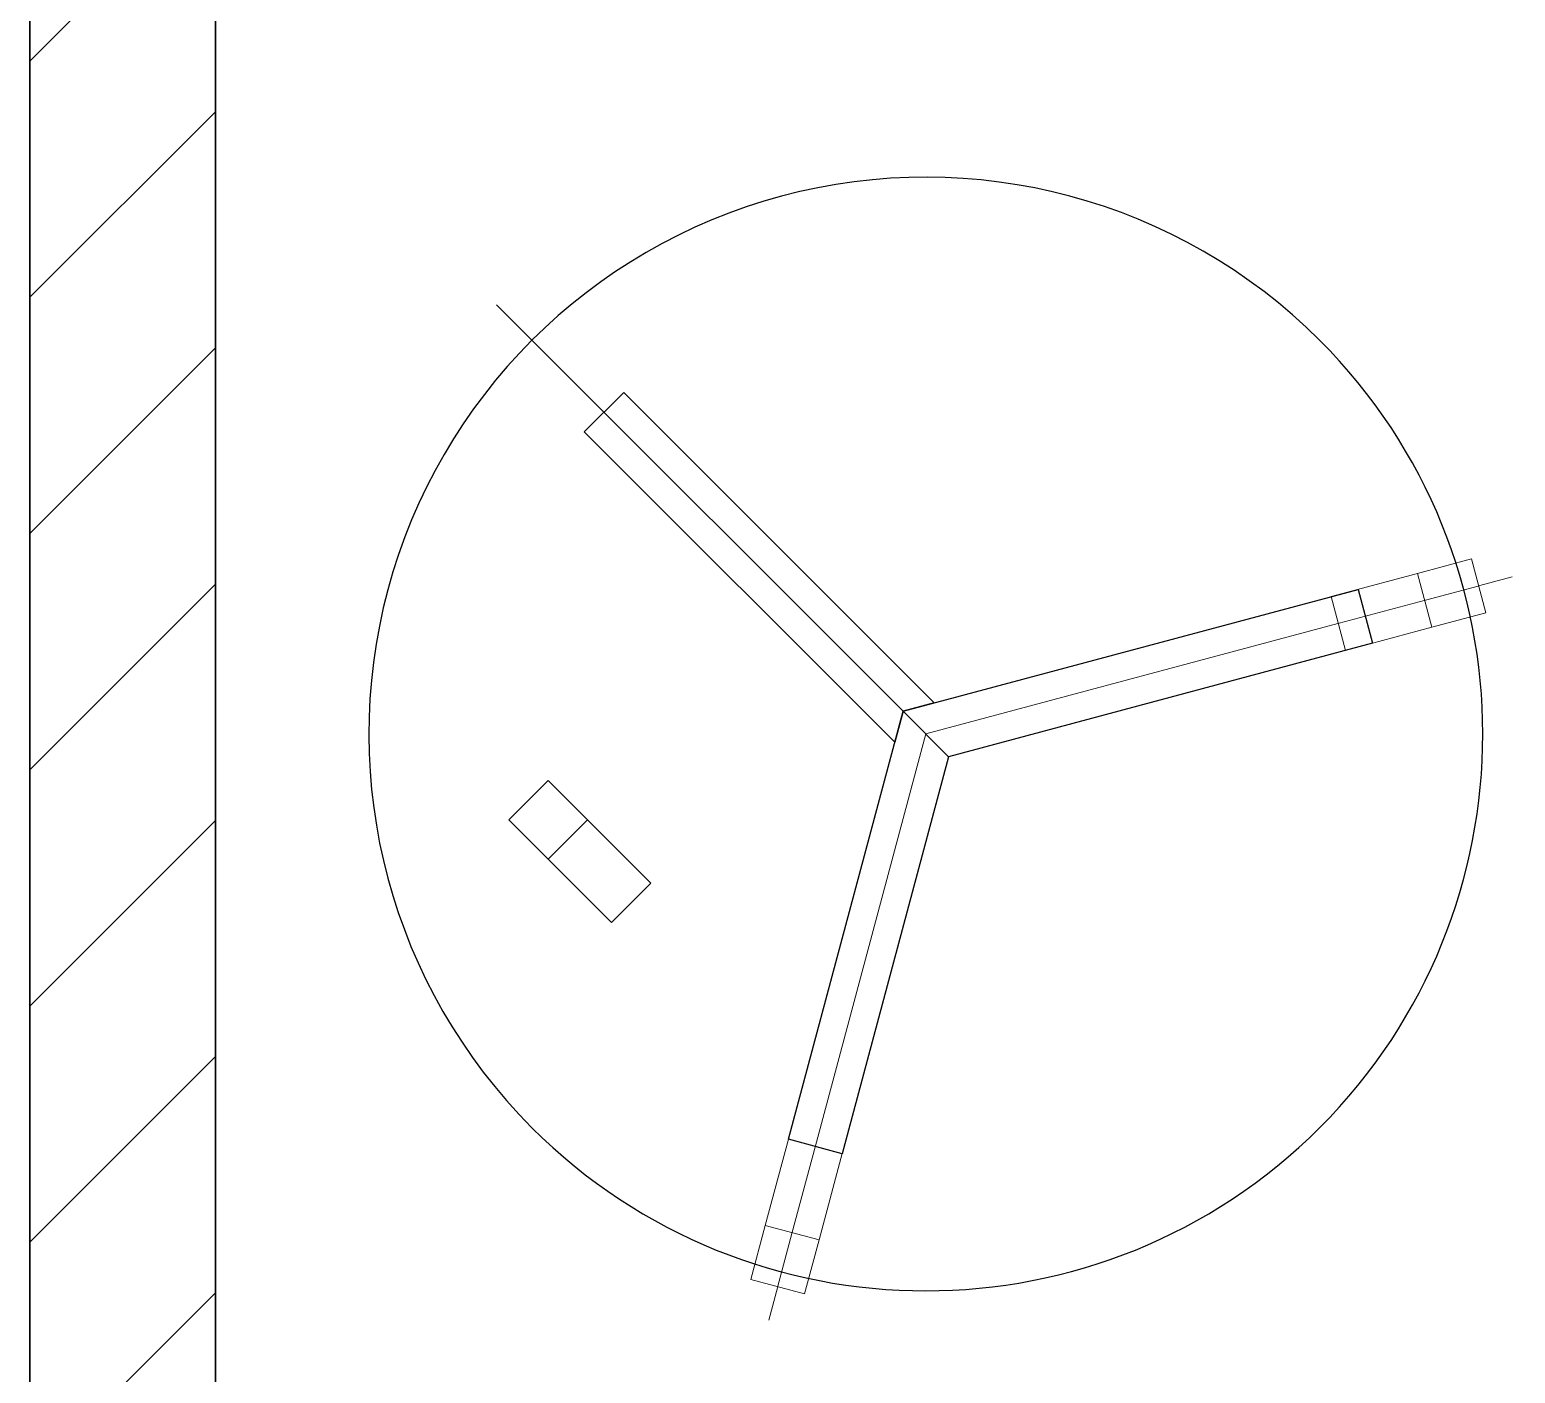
# Model space of a CAD drawing. Header units: millimetres. Extents: x 233224 to 234067, y -13631 to -11613.
# Drawn here: x 233254.7 to 233334.7, y -11777.6 to -11705.2 of the extents above; entities that cross this region are included whole.
import ezdxf

# ---------------------------------------------------------------- set-up
doc = ezdxf.new("R2010")
doc.units = ezdxf.units.MM
doc.header["$MEASUREMENT"] = 0
doc.set_wipeout_variables(frame=1)
doc.linetypes.add('Wipeout_Contour', pattern=[1000, 0, -1000])
for name, color, linetype, lineweight, true_color in [('2D Drafting - General_Pen_No__4', 7, 'Continuous', 20, 0x029e21), ('Str - Column_Pen_No__88', 7, 'Continuous', 20, 0xfd4435), ('Structural - Bearing_Pen_No__107', 7, 'Continuous', 13, 0xaaaaaa)]:
    doc.layers.add(name, color=color, linetype=linetype, lineweight=lineweight, true_color=true_color)
for name, color, linetype in [('Doseme - BA', 7, 'Continuous'), ('Str - Column', 7, 'Continuous'), ('Structural - Bearing', 7, 'Continuous')]:
    doc.layers.add(name, color=color, linetype=linetype)
for name, color, linetype, lineweight in [('Doseme - BA_Pen_No__1', 7, 'Continuous', 13), ('Doseme - BA_Pen_No__41', 7, 'Continuous', 25), ('Structural - Bearing_Pen_No__27', 7, 'Continuous', 35)]:
    doc.layers.add(name, color=color, linetype=linetype, lineweight=lineweight)

# ---------------------------------------------------------------- blocks, each defined once
blk = doc.blocks.new('Wall_4', base_point=(226098.98, 6367.57))
at = {"layer": 'Structural - Bearing_Pen_No__107', "linetype": 'Continuous'}
h = blk.add_hatch(dxfattribs=at)
h.set_pattern_fill('MASONRY_BLOCK', color=256, style=0, pattern_type=2)
h.set_pattern_definition([(45, (0, 0), (-63.63961, 63.63961), [])])
h.paths.add_polyline_path([(225998.98, 6267.57), (225998.98, -1102.43), (226098.98, -1002.43), (226098.98, 6267.57)])
at = {"layer": 'Structural - Bearing_Pen_No__27', "linetype": 'Continuous', "flags": 128}
for points in [[(225998.98, 6267.57), (225998.98, -1102.43)], [(226098.98, -1002.43), (226098.98, 6267.57)]]:
    blk.add_lwpolyline(points, dxfattribs=at)
blk = doc.blocks.new('Column_1', base_point=(226718.43, 5134.72))
at = {"color": 254, "linetype": 'Wipeout_Contour', "lineweight": 0, "ltscale": 1360723.430769809}
blk.add_wipeout([(226729.09, 5153.11), (226700, 5145.32), (226707.77, 5116.34), (226736.86, 5124.13), (226754.25, 5128.79), (226746.48, 5157.77)], dxfattribs=at).dxf.layer = 'Str - Column'
at = {"layer": 'Str - Column_Pen_No__88', "linetype": 'Continuous'}
for p, q in [((226746.48, 5157.77), (226700, 5145.32)), ((226700, 5145.32), (226707.77, 5116.34)), ((226783.33, 5136.59), (226754.25, 5128.79)), ((226754.25, 5128.79), (226707.77, 5116.34))]:
    blk.add_line(p, q, dxfattribs=at)
at = {"color": 254, "linetype": 'Wipeout_Contour', "lineweight": 0, "ltscale": 907293.267005}
blk.add_wipeout([(226746.48, 5157.77), (226754.25, 5128.79), (226783.33, 5136.59), (226775.57, 5165.56)], dxfattribs=at).dxf.layer = 'Str - Column'
at = {"layer": 'Str - Column_Pen_No__88', "linetype": 'Continuous'}
for p, q in [((226775.57, 5165.56), (226746.48, 5157.77)), ((226783.33, 5136.59), (226775.57, 5165.56)), ((226746.48, 5157.77), (226754.25, 5128.79)), ((226754.25, 5128.79), (226783.33, 5136.59))]:
    blk.add_line(p, q, dxfattribs=at)
blk = doc.blocks.new('Column_2', base_point=(226418.21, 4834.5))
at = {"color": 254, "linetype": 'Wipeout_Contour', "lineweight": 0, "ltscale": 1358800.504309498}
blk.add_wipeout([(226395.16, 4806.45), (226424.14, 4798.69), (226428.8, 4816.08), (226436.6, 4845.17), (226407.62, 4852.93), (226399.82, 4823.84)], dxfattribs=at).dxf.layer = 'Str - Column'
at = {"layer": 'Str - Column_Pen_No__88', "linetype": 'Continuous'}
for p, q in [((226395.16, 4806.45), (226407.62, 4852.93)), ((226436.6, 4845.17), (226407.62, 4852.93)), ((226424.14, 4798.69), (226436.6, 4845.17)), ((226416.35, 4769.6), (226424.14, 4798.69))]:
    blk.add_line(p, q, dxfattribs=at)
at = {"color": 254, "linetype": 'Wipeout_Contour', "lineweight": 0, "ltscale": 905825.513902}
blk.add_wipeout([(226424.14, 4798.69), (226395.16, 4806.45), (226387.37, 4777.36), (226416.35, 4769.6)], dxfattribs=at).dxf.layer = 'Str - Column'
at = {"layer": 'Str - Column_Pen_No__88', "linetype": 'Continuous'}
for p, q in [((226395.16, 4806.45), (226387.37, 4777.36)), ((226424.14, 4798.69), (226395.16, 4806.45)), ((226416.35, 4769.6), (226424.14, 4798.69)), ((226387.37, 4777.36), (226416.35, 4769.6))]:
    blk.add_line(p, q, dxfattribs=at)
blk = doc.blocks.new('Column_3', base_point=(226312.25, 4991.02))
at = {"color": 254, "linetype": 'Wipeout_Contour', "lineweight": 0, "ltscale": 1358158.132910445}
blk.add_wipeout([(226299.48, 5025.01), (226278.27, 5003.79), (226291, 4991.06), (226312.29, 4969.77), (226333.51, 4990.98), (226312.21, 5012.27)], dxfattribs=at).dxf.layer = 'Str - Column'
at = {"layer": 'Str - Column_Pen_No__88', "linetype": 'Continuous'}
for p, q in [((226278.19, 5046.3), (226299.48, 5025.01)), ((226299.48, 5025.01), (226333.51, 4990.98)), ((226278.27, 5003.79), (226312.29, 4969.77)), ((226312.29, 4969.77), (226333.51, 4990.98))]:
    blk.add_line(p, q, dxfattribs=at)
at = {"color": 254, "linetype": 'Wipeout_Contour', "lineweight": 0, "ltscale": 905336.068237}
blk.add_wipeout([(226278.27, 5003.79), (226299.48, 5025.01), (226278.19, 5046.3), (226256.97, 5025.09)], dxfattribs=at).dxf.layer = 'Str - Column'
at = {"layer": 'Str - Column_Pen_No__88', "linetype": 'Continuous'}
for p, q in [((226278.19, 5046.3), (226256.97, 5025.09)), ((226299.48, 5025.01), (226278.19, 5046.3)), ((226256.97, 5025.09), (226278.27, 5003.79)), ((226278.27, 5003.79), (226299.48, 5025.01))]:
    blk.add_line(p, q, dxfattribs=at)
blk = doc.blocks.new('Slab_96', base_point=(226493.9, 5059.03))
at = {"layer": 'Doseme - BA_Pen_No__41', "linetype": 'Continuous', "flags": 128}
blk.add_lwpolyline([(226493.9, 5059.03), (226436.6, 4845.17), (226407.62, 4852.93), (226469.41, 5083.53)], close=True, dxfattribs=at)
blk = doc.blocks.new('Slab_97', base_point=(226693.78, 5283.41))
at = {"layer": 'Doseme - BA_Pen_No__41', "linetype": 'Continuous', "flags": 128}
blk.add_lwpolyline([(226693.78, 5283.41, 1), (226269.52, 4859.15, 1)], format="xyb", close=True, dxfattribs=at)
blk = doc.blocks.new('Slab_98', base_point=(226297.71, 5234.01))
at = {"layer": 'Doseme - BA_Pen_No__41', "linetype": 'Continuous', "flags": 128}
blk.add_lwpolyline([(226297.71, 5234.01), (226318.93, 5255.22), (226486.14, 5088.01), (226469.41, 5083.53), (226464.92, 5066.8)], close=True, dxfattribs=at)
blk = doc.blocks.new('Slab_99', base_point=(226714.55, 5149.21))
at = {"layer": 'Doseme - BA_Pen_No__41', "linetype": 'Continuous', "flags": 128}
blk.add_lwpolyline([(226714.55, 5149.21), (226722.31, 5120.24), (226493.9, 5059.03), (226469.41, 5083.53)], close=True, dxfattribs=at)

msp = doc.modelspace()

# ---------------------------------------------------------------- linework, layer by layer
at = {"layer": '2D Drafting - General_Pen_No__4', "linetype": 'Continuous'}
msp.add_line((233264.727, -12350.487), (233264.727, -11623.487), dxfattribs=at)
at = {"layer": 'Doseme - BA_Pen_No__1', "linetype": 'Continuous'}
msp.add_line((233302.995, -11743.116), (233279.876, -11719.998), dxfattribs=at)
msp.add_line((233302.995, -11743.116), (233279.876, -11719.998), dxfattribs=at)

# ---------------------------------------------------------------- block references
at = {"layer": 'Doseme - BA', "linetype": 'Continuous', "xscale": 0.1, "yscale": 0.1, "zscale": 0.1}
msp.add_blockref('Slab_98', (233284.601, -11726.843), dxfattribs=at)
at = {"layer": 'Str - Column', "color": 14, "lineweight": 35, "true_color": 0xa80f02, "xscale": 0.1, "yscale": 0.1, "zscale": 0.1}
for name, p in [('Column_1', (233326.672, -11736.771)), ('Column_3', (233286.055, -11751.142)), ('Column_2', (233296.65, -11766.793))]:
    msp.add_blockref(name, p, dxfattribs=at)
at = {"layer": 'Structural - Bearing', "xscale": 0.1, "yscale": 0.1, "zscale": 0.1}
msp.add_blockref('Wall_4', (233264.727, -11613.487), dxfattribs=at)

# ---------------------------------------------------------------- next in the draw order: linework, layer by layer
at = {"layer": 'Doseme - BA_Pen_No__1', "linetype": 'Continuous'}
for q in [(233334.575, -11734.654), (233294.533, -11774.696)]:
    msp.add_line((233302.995, -11743.116), q, dxfattribs=at)

# ---------------------------------------------------------------- next in the draw order: block references
at = {"layer": 'Doseme - BA', "linetype": 'Continuous', "xscale": 0.1, "yscale": 0.1, "zscale": 0.1}
for name, p in [('Slab_97', (233324.208, -11721.903)), ('Slab_99', (233326.284, -11735.323)), ('Slab_96', (233304.219, -11744.341))]:
    msp.add_blockref(name, p, dxfattribs=at)

doc.saveas('drawing.dxf')
